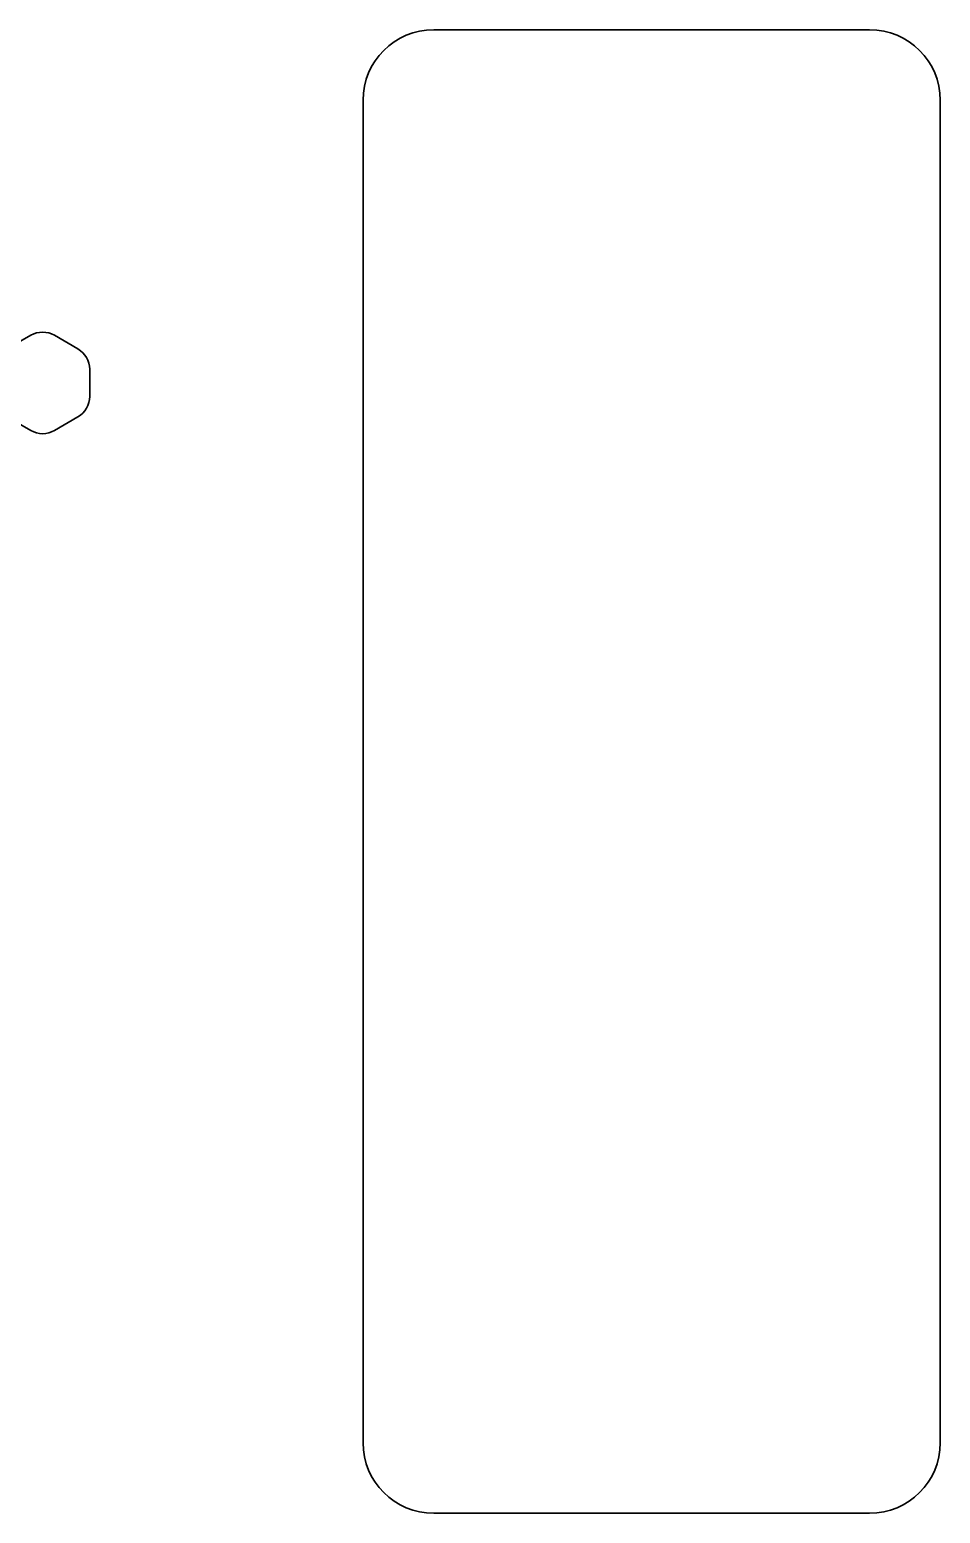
# Paper-space layout '图纸1(2)' of a CAD drawing. Header units: millimetres. Extents: x -88 to 515, y -34 to 440.
# Drawn here: x 153 to 191.7, y 70.5 to 133.5 of the extents above; entities that cross this region are included whole.
import ezdxf

# ---------------------------------------------------------------- set-up
doc = ezdxf.new("R2010")
doc.units = ezdxf.units.MM

psp = doc.layouts.new('图纸1(2)')

# ---------------------------------------------------------------- linework, layer by layer
at = {"color": 7, "linetype": 'Continuous', "lineweight": 35}
for p, q in [((188.685, 133.499), (170.185, 133.499)), ((167.185, 130.499), (167.185, 73.499)), ((191.685, 73.499), (191.685, 130.499)), ((153.085, 120.52), (152.085, 119.942)), ((155.085, 119.942), (154.085, 120.52)), ((155.585, 117.922), (155.585, 119.076)), ((152.085, 117.056), (153.085, 116.478)), ((154.085, 116.478), (155.085, 117.056)), ((170.185, 70.499), (188.685, 70.499))]:
    psp.add_line(p, q, dxfattribs=at)
for centre, radius, start, end in [((170.185, 130.499), 3, 90, 180), ((188.685, 130.499), 3, 0, 90), ((153.585, 119.654), 1, 60, 120), ((154.585, 119.076), 1, 0, 60), ((154.585, 117.922), 1, 300, 0), ((153.585, 117.344), 1, 240, 300), ((170.185, 73.499), 3, 180, 270), ((188.685, 73.499), 3, 270, 0)]:
    psp.add_arc(centre, radius, start, end, dxfattribs=at)

doc.saveas('drawing.dxf')
